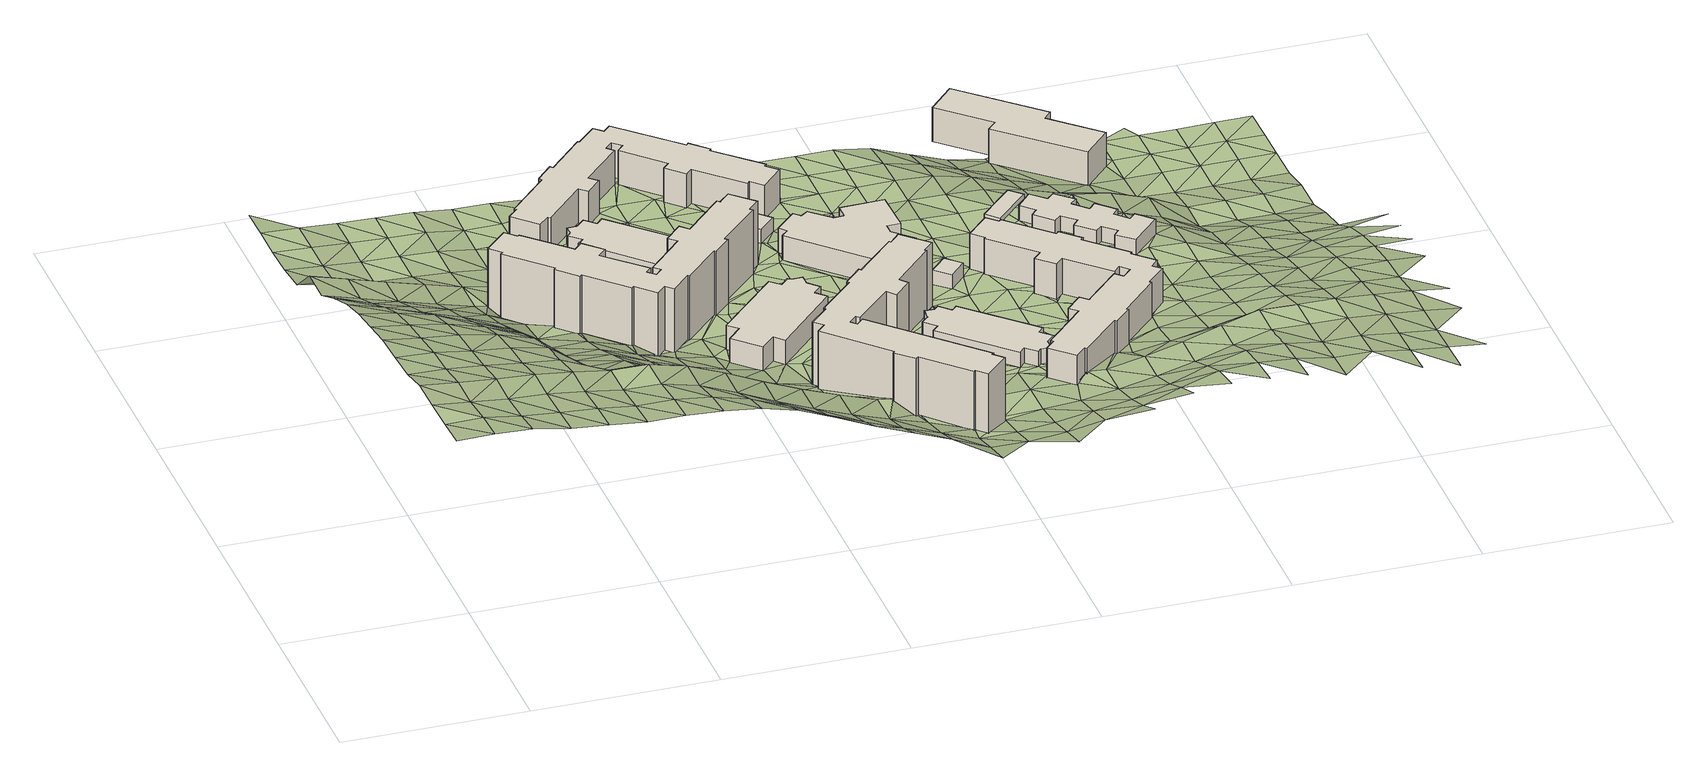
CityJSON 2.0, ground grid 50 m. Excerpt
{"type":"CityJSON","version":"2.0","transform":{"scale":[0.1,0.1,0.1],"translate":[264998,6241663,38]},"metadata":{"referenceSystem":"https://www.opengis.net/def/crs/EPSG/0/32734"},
"CityObjects":{
"building1":{"type":"Building","attributes":{"address":"Browning Road Salt River Cape Town","building":"dormitory","building:levels":"6","beds":"150","residential":"university","footprint":{"type":"Polygon"},"plus_code":"CPX2XCX6+XGR","ground_height":50.5,"building_height":18.1,"roof_height":68.6},"geometry":[{"type":"Solid","lod":"1","boundaries":[[[[0,1,2,3]],[[1,4,5,2]],[[4,6,7,5]],[[6,8,9,7]],[[8,10,11,9]],[[10,12,13,11]],[[12,14,15,13]],[[14,16,17,15]],[[16,18,19,17]],[[18,20,21,19]],[[20,22,23,21]],[[22,24,25,23]],[[24,26,27,25]],[[26,28,29,27]],[[28,30,31,29]],[[30,32,33,31]],[[32,34,35,33]],[[34,36,37,35]],[[36,38,39,37]],[[38,40,41,39]],[[40,42,43,41]],[[42,44,45,43]],[[44,46,47,45]],[[46,48,49,47]],[[48,50,51,49]],[[50,52,53,51]],[[52,54,55,53]],[[54,56,57,55]],[[56,58,59,57]],[[58,60,61,59]],[[60,62,63,61]],[[62,64,65,63]],[[64,66,67,65]],[[66,68,69,67]],[[68,70,71,69]],[[70,72,73,71]],[[72,74,75,73]],[[74,76,77,75]],[[76,78,79,77]],[[78,0,3,79]],[[3,2,5,7,9,11,13,15,17,19,21,23,25,27,29,31,33,35,37,39,41,43,45,47,49,51,53,55,57,59,61,63,65,67,69,71,73,75,77,79]],[[78,76,74,72,70,68,66,64,62,60,58,56,54,52,50,48,46,44,42,40,38,36,34,32,30,28,26,24,22,20,18,16,14,12,10,8,6,4,1,0]]]]}]},
"building2":{"type":"Building","attributes":{"address":"Browning Road Salt River Cape Town","building":"university","building:levels":"1","footprint":{"type":"Polygon"},"plus_code":"CQX6XFX9+XFV","ground_height":49.97,"building_height":4.1,"roof_height":54.07},"geometry":[{"type":"Solid","lod":"1","boundaries":[[[[80,81,82,83]],[[81,84,85,82]],[[84,86,87,85]],[[86,88,89,87]],[[88,90,91,89]],[[90,92,93,91]],[[92,94,95,93]],[[94,96,97,95]],[[96,98,99,97]],[[98,100,101,99]],[[100,102,103,101]],[[102,104,105,103]],[[104,106,107,105]],[[106,108,109,107]],[[108,110,111,109]],[[110,112,113,111]],[[112,114,115,113]],[[114,80,83,115]],[[83,82,85,87,89,91,93,95,97,99,101,103,105,107,109,111,113,115]],[[114,112,110,108,106,104,102,100,98,96,94,92,90,88,86,84,81,80]]]]}]},
"building3":{"type":"Building","attributes":{"address":"Browning Road Salt River Cape Town","building":"university","building:levels":"2","footprint":{"type":"Polygon"},"plus_code":"CRX8XJXV+X9X","ground_height":50.46,"building_height":6.9,"roof_height":57.36},"geometry":[{"type":"Solid","lod":"1","boundaries":[[[[116,117,118,119]],[[117,120,121,118]],[[120,122,123,121]],[[122,124,125,123]],[[124,126,127,125]],[[126,128,129,127]],[[128,130,131,129]],[[130,132,133,131]],[[132,134,135,133]],[[134,136,137,135]],[[136,138,139,137]],[[138,140,141,139]],[[140,142,143,141]],[[142,144,145,143]],[[144,116,119,145]],[[119,118,121,123,125,127,129,131,133,135,137,139,141,143,145]],[[144,142,140,138,136,134,132,130,128,126,124,122,120,117,116]]]]}]},
"building4":{"type":"Building","attributes":{"address":"Browning Road Salt River Cape Town","building":"dormitory","building:levels":"3","beds":"150","residential":"university","footprint":{"type":"Polygon"},"plus_code":"CRXCX8XQ+XCV","ground_height":49.35,"building_height":9.7,"roof_height":59.05},"geometry":[{"type":"Solid","lod":"1","boundaries":[[[[146,147,148,149]],[[147,150,151,148]],[[150,152,153,151]],[[152,154,155,153]],[[154,156,157,155]],[[156,158,159,157]],[[158,160,161,159]],[[160,162,163,161]],[[162,164,165,163]],[[164,166,167,165]],[[166,168,169,167]],[[168,170,171,169]],[[170,172,173,171]],[[172,174,175,173]],[[174,176,177,175]],[[176,178,179,177]],[[178,180,181,179]],[[180,182,183,181]],[[182,184,185,183]],[[184,186,187,185]],[[186,188,189,187]],[[188,190,191,189]],[[190,192,193,191]],[[192,194,195,193]],[[194,196,197,195]],[[196,198,199,197]],[[198,200,201,199]],[[200,202,203,201]],[[202,204,205,203]],[[204,206,207,205]],[[206,208,209,207]],[[208,210,211,209]],[[210,212,213,211]],[[212,214,215,213]],[[214,216,217,215]],[[216,218,219,217]],[[218,220,221,219]],[[220,146,149,221]],[[149,148,151,153,155,157,159,161,163,165,167,169,171,173,175,177,179,181,183,185,187,189,191,193,195,197,199,201,203,205,207,209,211,213,215,217,219,221]],[[220,218,216,214,212,210,208,206,204,202,200,198,196,194,192,190,188,186,184,182,180,178,176,174,172,170,168,166,164,162,160,158,156,154,152,150,147,146]]]]}]},
"building5":{"type":"Building","attributes":{"address":"Browning Road Salt River Cape Town","building":"dormitory","building:levels":"6","beds":"150","residential":"university","footprint":{"type":"Polygon"},"plus_code":"CRXMX8X6+XHX","ground_height":50.88,"building_height":18.1,"roof_height":68.98},"geometry":[{"type":"Solid","lod":"1","boundaries":[[[[222,223,224,225]],[[223,226,227,224]],[[226,228,229,227]],[[228,230,231,229]],[[230,232,233,231]],[[232,234,235,233]],[[234,236,237,235]],[[236,238,239,237]],[[238,240,241,239]],[[240,242,243,241]],[[242,244,245,243]],[[244,246,247,245]],[[246,248,249,247]],[[248,250,251,249]],[[250,252,253,251]],[[252,254,255,253]],[[254,256,257,255]],[[256,258,259,257]],[[258,260,261,259]],[[260,262,263,261]],[[262,264,265,263]],[[264,266,267,265]],[[266,268,269,267]],[[268,270,271,269]],[[270,272,273,271]],[[272,274,275,273]],[[274,276,277,275]],[[276,278,279,277]],[[278,280,281,279]],[[280,282,283,281]],[[282,284,285,283]],[[284,286,287,285]],[[286,288,289,287]],[[288,222,225,289]],[[225,224,227,229,231,233,235,237,239,241,243,245,247,249,251,253,255,257,259,261,263,265,267,269,271,273,275,277,279,281,283,285,287,289]],[[288,286,284,282,280,278,276,274,272,270,268,266,264,262,260,258,256,254,252,250,248,246,244,242,240,238,236,234,232,230,228,226,223,222]]]]}]},
"building6":{"type":"Building","attributes":{"address":"Browning Road Salt River Cape Town","building":"yes","building:levels":"1","footprint":{"type":"Polygon"},"plus_code":"CRXVX7XH+X7W","ground_height":49.44,"building_height":4.1,"roof_height":53.54},"geometry":[{"type":"Solid","lod":"1","boundaries":[[[[290,291,292,293]],[[291,294,295,292]],[[294,296,297,295]],[[296,290,293,297]],[[293,292,295,297]],[[296,294,291,290]]]]}]},
"building7":{"type":"Building","attributes":{"address":"Media Centre Browning Road Salt River Cape Town","building":"university","building:levels":"2","footprint":{"type":"Polygon"},"plus_code":"CVXPXXXF+XGV","ground_height":49.99,"building_height":6.9,"roof_height":56.89},"geometry":[{"type":"Solid","lod":"1","boundaries":[[[[298,299,300,301]],[[299,302,303,300]],[[302,304,305,303]],[[304,306,307,305]],[[306,308,309,307]],[[308,310,311,309]],[[310,312,313,311]],[[312,314,315,313]],[[314,316,317,315]],[[316,318,319,317]],[[318,320,321,319]],[[320,322,323,321]],[[322,324,325,323]],[[324,326,327,325]],[[326,328,329,327]],[[328,330,331,329]],[[330,332,333,331]],[[332,334,335,333]],[[334,298,301,335]],[[301,300,303,305,307,309,311,313,315,317,319,321,323,325,327,329,331,333,335]],[[334,332,330,328,326,324,322,320,318,316,314,312,310,308,306,304,302,299,298]]]]}]},
"building8":{"type":"Building","attributes":{"address":"Browning Road Salt River Cape Town","building":"university","building:levels":"1","footprint":{"type":"Polygon"},"plus_code":"C2XQXGX3+X8X","ground_height":50.56,"building_height":4.1,"roof_height":54.66},"geometry":[{"type":"Solid","lod":"1","boundaries":[[[[336,337,338,339]],[[337,340,341,338]],[[340,342,343,341]],[[342,344,345,343]],[[344,346,347,345]],[[346,348,349,347]],[[348,350,351,349]],[[350,352,353,351]],[[352,354,355,353]],[[354,356,357,355]],[[356,358,359,357]],[[358,360,361,359]],[[360,362,363,361]],[[362,364,365,363]],[[364,366,367,365]],[[366,368,369,367]],[[368,370,371,369]],[[370,336,339,371]],[[339,338,341,343,345,347,349,351,353,355,357,359,361,363,365,367,369,371]],[[370,368,366,364,362,360,358,356,354,352,350,348,346,344,342,340,337,336]]]]}]},
"building9":{"type":"Building","attributes":{"address":"Browning Road Salt River","building":"yes","building:levels":"1","footprint":{"type":"Polygon"},"plus_code":"C2XQXHXC+XRW","ground_height":49.98,"building_height":4.1,"roof_height":54.08},"geometry":[{"type":"Solid","lod":"1","boundaries":[[[[372,373,374,375]],[[373,376,377,374]],[[376,378,379,377]],[[378,372,375,379]],[[375,374,377,379]],[[378,376,373,372]]]]}]},
"building10":{"type":"Building","attributes":{"address":"Browning Road Salt River Cape Town","building":"dormitory","building:levels":"3","beds":"150","residential":"university","footprint":{"type":"Polygon"},"plus_code":"C4XWXFX7+XXW","ground_height":50.21,"building_height":9.7,"roof_height":59.91},"geometry":[{"type":"Solid","lod":"1","boundaries":[[[[380,381,382,383]],[[381,384,385,382]],[[384,386,387,385]],[[386,388,389,387]],[[388,390,391,389]],[[390,392,393,391]],[[392,394,395,393]],[[394,396,397,395]],[[396,398,399,397]],[[398,400,401,399]],[[400,402,403,401]],[[402,404,405,403]],[[404,406,407,405]],[[406,408,409,407]],[[408,410,411,409]],[[410,412,413,411]],[[412,414,415,413]],[[414,416,417,415]],[[416,418,419,417]],[[418,420,421,419]],[[420,422,423,421]],[[422,424,425,423]],[[424,426,427,425]],[[426,428,429,427]],[[428,430,431,429]],[[430,432,433,431]],[[432,434,435,433]],[[434,436,437,435]],[[436,438,439,437]],[[438,440,441,439]],[[440,442,443,441]],[[442,444,445,443]],[[444,446,447,445]],[[446,448,449,447]],[[448,450,451,449]],[[450,452,453,451]],[[452,454,455,453]],[[454,456,457,455]],[[456,458,459,457]],[[458,380,383,459]],[[383,382,385,387,389,391,393,395,397,399,401,403,405,407,409,411,413,415,417,419,421,423,425,427,429,431,433,435,437,439,441,443,445,447,449,451,453,455,457,459]],[[458,456,454,452,450,448,446,444,442,440,438,436,434,432,430,428,426,424,422,420,418,416,414,412,410,408,406,404,402,400,398,396,394,392,390,388,386,384,381,380]]]]}]},
"building11":{"type":"Building","attributes":{"building":"roof","building:levels":"1","footprint":{"type":"Polygon"},"plus_code":"C3XWXGXX+X2X","ground_height":49.5,"bottom_roof_height":52.3,"roof_height":53.6},"geometry":[{"type":"Solid","lod":"1","boundaries":[[[[460,461,462,463]],[[461,464,465,462]],[[464,466,467,465]],[[466,460,463,467]],[[463,462,465,467]],[[466,464,461,460]]]]}]},
"building12":{"type":"Building","attributes":{"address":"Browning Road Salt River Cape Town","building":"university","building:levels":"1","footprint":{"type":"Polygon"},"plus_code":"C4XWX4X3+X5W","ground_height":49.77,"building_height":4.1,"roof_height":53.87},"geometry":[{"type":"Solid","lod":"1","boundaries":[[[[468,469,470,471]],[[469,472,473,470]],[[472,474,475,473]],[[474,476,477,475]],[[476,478,479,477]],[[478,480,481,479]],[[480,482,483,481]],[[482,484,485,483]],[[484,486,487,485]],[[486,488,489,487]],[[488,490,491,489]],[[490,492,493,491]],[[492,494,495,493]],[[494,496,497,495]],[[496,498,499,497]],[[498,500,501,499]],[[500,502,503,501]],[[502,504,505,503]],[[504,506,507,505]],[[506,508,509,507]],[[508,510,511,509]],[[510,512,513,511]],[[512,514,515,513]],[[514,468,471,515]],[[471,470,473,475,477,479,481,483,485,487,489,491,493,495,497,499,501,503,505,507,509,511,513,515]],[[514,512,510,508,506,504,502,500,498,496,494,492,490,488,486,484,482,480,478,476,474,472,469,468]]]]}]},
"building13":{"type":"Building","attributes":{"address":"Salt River Cape Town","building":"dormitory","building:levels":"3","beds":"32","residential":"university","footprint":{"type":"Polygon"},"plus_code":"C4XVXCXP+XXV","ground_height":38.79,"building_height":9.7,"roof_height":48.49},"geometry":[{"type":"Solid","lod":"1","boundaries":[[[[516,517,518,519]],[[517,520,521,518]],[[520,522,523,521]],[[522,524,525,523]],[[524,526,527,525]],[[526,528,529,527]],[[528,530,531,529]],[[530,516,519,531]],[[519,518,521,523,525,527,529,531]],[[530,528,526,524,522,520,517,516]]]]}]},
"terrain1":{"type":"TINRelief","geometry":[{"type":"CompositeSurface","lod":"1","boundaries":[[[532,533,534]],[[535,532,536]],[[534,536,532]],[[535,537,538]],[[536,537,535]],[[539,538,540]],[[536,534,541]],[[537,540,538]],[[539,542,543]],[[537,536,544]],[[540,542,539]],[[541,544,536]],[[543,545,546]],[[542,545,543]],[[540,537,547]],[[544,548,537]],[[549,550,546]],[[540,547,542]],[[547,537,548]],[[545,549,546]],[[544,541,551]],[[552,553,550]],[[554,545,542]],[[549,552,550]],[[548,544,555]],[[554,542,547]],[[556,553,557]],[[551,555,544]],[[558,549,545]],[[552,557,553]],[[554,558,545]],[[559,560,556]],[[548,561,547]],[[555,562,548]],[[563,552,549]],[[557,559,556]],[[561,554,547]],[[561,548,562]],[[549,558,563]],[[555,551,564]],[[565,560,566]],[[567,557,552]],[[559,566,560]],[[568,558,554]],[[552,563,567]],[[562,555,569]],[[570,571,565]],[[554,561,568]],[[559,557,572]],[[564,569,555]],[[566,570,565]],[[572,557,567]],[[573,574,571]],[[563,558,575]],[[558,568,576]],[[562,577,561]],[[569,578,562]],[[570,573,571]],[[566,559,579]],[[563,575,567]],[[572,580,559]],[[575,558,576]],[[561,577,568]],[[581,574,582]],[[577,562,578]],[[583,569,564]],[[559,580,579]],[[573,582,574]],[[584,570,566]],[[567,585,572]],[[576,568,586]],[[587,588,581]],[[585,567,575]],[[589,578,569]],[[570,584,573]],[[566,579,584]],[[577,586,568]],[[582,587,581]],[[590,580,572]],[[583,589,569]],[[591,588,592]],[[576,593,575]],[[572,585,590]],[[594,582,573]],[[586,593,576]],[[587,592,588]],[[577,578,595]],[[594,573,584]],[[589,596,578]],[[597,598,591]],[[580,599,579]],[[585,575,600]],[[580,590,601]],[[577,595,586]],[[602,587,582]],[[592,597,591]],[[595,578,596]],[[593,600,575]],[[579,599,584]],[[589,583,603]],[[580,601,599]],[[582,594,602]],[[585,604,590]],[[605,593,586]],[[600,604,585]],[[596,589,606]],[[592,587,607]],[[605,586,595]],[[587,602,608]],[[601,590,609]],[[594,584,610]],[[603,606,589]],[[599,611,584]],[[592,607,597]],[[612,600,593]],[[604,609,590]],[[587,608,607]],[[594,610,602]],[[610,584,611]],[[605,612,593]],[[596,613,595]],[[606,614,596]],[[599,601,615]],[[609,616,601]],[[608,602,617]],[[613,605,595]],[[604,600,618]],[[619,597,607]],[[613,596,614]],[[612,620,600]],[[606,603,621]],[[601,616,615]],[[610,617,602]],[[599,622,611]],[[600,620,618]],[[623,609,604]],[[614,606,624]],[[608,625,607]],[[626,612,605]],[[599,615,622]],[[605,613,627]],[[617,628,608]],[[609,623,616]],[[629,610,611]],[[621,624,606]],[[604,618,623]],[[625,619,607]],[[612,626,620]],[[605,627,626]],[[608,628,625]],[[610,629,617]],[[629,611,622]],[[614,630,613]],[[624,631,614]],[[615,616,632]],[[620,633,618]],[[616,623,634]],[[622,615,635]],[[627,613,630]],[[636,628,617]],[[619,625,637]],[[630,614,631]],[[620,626,633]],[[624,621,638]],[[615,639,635]],[[616,634,632]],[[617,629,636]],[[629,622,635]],[[618,640,623]],[[632,639,615]],[[641,626,627]],[[640,618,633]],[[642,635,639]],[[631,624,643]],[[628,644,625]],[[627,630,641]],[[628,636,645]],[[646,634,623]],[[638,643,624]],[[647,629,635]],[[625,644,637]],[[626,648,633]],[[646,623,640]],[[628,645,644]],[[636,629,649]],[[632,634,650]],[[632,651,639]],[[648,626,641]],[[631,652,630]],[[643,653,631]],[[647,649,629]],[[654,640,633]],[[646,655,634]],[[634,655,650]],[[651,632,650]],[[641,630,652]],[[656,645,636]],[[657,637,644]],[[652,631,653]],[[654,633,648]],[[658,643,638]],[[656,636,649]],[[646,640,659]],[[660,661,647]],[[647,661,649]],[[655,646,662]],[[650,655,662]],[[641,663,648]],[[659,640,654]],[[664,653,643]],[[644,645,665]],[[652,663,641]],[[645,656,666]],[[658,664,643]],[[646,667,662]],[[644,665,657]],[[654,648,668]],[[661,669,649]],[[667,646,659]],[[645,666,665]],[[670,662,667]],[[669,656,649]],[[663,668,648]],[[671,661,672]],[[653,673,652]],[[664,674,653]],[[661,671,669]],[[659,654,675]],[[667,676,670]],[[663,652,673]],[[656,677,666]],[[676,667,659]],[[678,657,665]],[[653,674,673]],[[668,675,654]],[[679,664,658]],[[669,680,656]],[[671,672,681]],[[676,659,682]],[[680,677,656]],[[683,668,663]],[[666,684,665]],[[675,685,659]],[[659,685,682]],[[676,682,686]],[[687,674,664]],[[669,671,688]],[[683,663,673]],[[688,671,681]],[[666,677,689]],[[679,687,664]],[[666,689,684]],[[690,678,665]],[[675,668,691]],[[669,692,680]],[[693,688,681]],[[677,680,692]],[[691,668,683]],[[665,684,690]],[[674,694,673]],[[695,689,677]],[[687,696,674]],[[697,669,688]],[[685,698,682]],[[697,692,669]],[[699,700,693]],[[701,682,698]],[[702,685,675]],[[684,689,695]],[[683,673,694]],[[700,699,703]],[[678,690,704]],[[694,674,696]],[[702,675,691]],[[705,687,679]],[[706,703,707]],[[685,708,698]],[[688,693,709]],[[706,710,703]],[[700,711,693]],[[703,712,700]],[[712,703,710]],[[697,713,692]],[[714,692,715]],[[716,691,683]],[[708,685,702]],[[715,692,713]],[[717,696,687]],[[688,709,697]],[[694,716,683]],[[711,709,693]],[[718,690,684]],[[705,717,687]],[[697,92,713]],[[719,720,698]],[[713,88,715]],[[698,708,721]],[[704,690,722]],[[721,719,698]],[[691,723,702]],[[712,724,700]],[[88,84,715]],[[716,725,691]],[[702,726,708]],[[697,727,92]],[[88,713,90]],[[713,92,90]],[[694,696,728]],[[700,729,711]],[[717,730,696]],[[709,727,697]],[[84,88,86]],[[725,723,691]],[[718,722,690]],[[726,702,723]],[[731,708,726]],[[716,694,728]],[[711,729,709]],[[708,731,721]],[[696,730,728]],[[732,704,722]],[[84,733,715]],[[729,700,724]],[[734,717,705]],[[726,120,731]],[[735,736,84]],[[719,721,737]],[[738,725,716]],[[92,727,739]],[[717,734,730]],[[727,709,739]],[[705,740,734]],[[741,716,728]],[[742,709,729]],[[743,721,731]],[[84,736,733]],[[741,738,716]],[[732,722,744]],[[745,723,725]],[[739,709,742]],[[746,725,738]],[[721,747,737]],[[747,721,743]],[[748,733,736]],[[749,736,750]],[[745,725,746]],[[742,729,751]],[[752,728,730]],[[736,749,748]],[[730,734,753]],[[723,745,754]],[[755,733,748]],[[755,748,749]],[[741,728,752]],[[730,753,752]],[[732,744,756]],[[738,757,746]],[[740,758,734]],[[739,742,759]],[[742,751,759]],[[747,743,760]],[[744,761,756]],[[751,762,759]],[[745,746,763]],[[739,759,764]],[[743,731,765]],[[766,738,741]],[[755,749,767]],[[747,760,768]],[[734,769,753]],[[770,763,746]],[[752,766,741]],[[771,767,749]],[[767,772,755]],[[746,773,770]],[[762,774,759]],[[769,734,758]],[[775,752,753]],[[765,760,743]],[[771,749,776]],[[731,116,765]],[[777,772,778]],[[779,759,774]],[[745,763,780]],[[765,768,760]],[[753,781,775]],[[775,766,752]],[[753,769,782]],[[772,767,778]],[[774,762,783]],[[779,774,784]],[[782,781,753]],[[785,786,768]],[[767,771,787]],[[788,789,790]],[[770,791,763]],[[792,789,793]],[[794,769,758]],[[777,778,795]],[[788,793,789]],[[776,787,771]],[[765,116,768]],[[796,797,798]],[[797,796,776]],[[774,783,784]],[[784,783,799]],[[800,794,758]],[[785,768,116]],[[781,782,801]],[[799,783,798]],[[802,745,780]],[[803,778,767]],[[780,763,791]],[[787,804,767]],[[782,769,805]],[[74,786,785]],[[0,796,798]],[[794,806,769]],[[793,788,807]],[[808,791,770]],[[805,801,782]],[[778,809,795]],[[783,0,798]],[[776,796,810]],[[767,804,803]],[[806,805,769]],[[142,116,144]],[[785,116,142]],[[809,778,803]],[[1,0,783]],[[811,807,788]],[[812,795,813]],[[787,776,814]],[[0,810,796]],[[795,809,815]],[[788,816,811]],[[794,800,817]],[[815,813,795]],[[818,793,807]],[[814,804,787]],[[810,814,776]],[[785,142,819]],[[138,142,140]],[[806,794,817]],[[820,780,791]],[[804,821,803]],[[785,819,74]],[[822,805,806]],[[78,76,74]],[[823,809,803]],[[805,822,824]],[[820,802,780]],[[78,810,0]],[[804,825,821]],[[826,802,827]],[[788,828,816]],[[136,829,138]],[[807,811,830]],[[138,819,142]],[[136,827,829]],[[823,803,821]],[[822,806,831]],[[830,811,816]],[[814,832,804]],[[819,138,829]],[[807,833,818]],[[825,804,832]],[[834,78,74]],[[831,806,817]],[[74,819,834]],[[835,814,810]],[[836,827,802]],[[837,810,78]],[[820,836,802]],[[838,833,807]],[[827,839,829]],[[838,807,830]],[[840,836,820]],[[837,835,810]],[[832,841,825]],[[829,839,819]],[[822,831,842]],[[834,299,78]],[[837,78,299]],[[827,836,839]],[[290,814,835]],[[830,816,843]],[[838,844,833]],[[832,814,845]],[[816,828,843]],[[846,831,817]],[[819,847,834]],[[299,834,304]],[[848,849,828]],[[845,841,832]],[[849,848,842]],[[299,850,837]],[[851,852,853]],[[847,819,839]],[[854,846,817]],[[302,299,304]],[[290,845,814]],[[836,840,258]],[[304,834,847]],[[843,828,849]],[[855,838,830]],[[844,856,857]],[[838,856,844]],[[858,842,831]],[[296,837,850]],[[855,830,843]],[[839,836,258]],[[859,853,852]],[[856,838,860]],[[861,857,856]],[[862,850,299]],[[846,858,831]],[[863,845,290]],[[849,842,864]],[[296,863,290]],[[296,850,862]],[[856,860,861]],[[838,865,860]],[[838,855,865]],[[866,845,863]],[[867,857,861]],[[866,863,296]],[[868,847,839]],[[866,869,845]],[[847,870,304]],[[849,871,843]],[[858,864,842]],[[872,853,859]],[[846,854,873]],[[860,874,861]],[[258,868,839]],[[875,876,877]],[[859,877,872]],[[878,857,867]],[[871,849,864]],[[861,879,867]],[[880,855,843]],[[296,881,866]],[[862,881,296]],[[882,883,862]],[[872,877,876]],[[256,254,258]],[[876,875,884]],[[885,858,846]],[[847,868,870]],[[254,868,258]],[[883,881,862]],[[843,871,880]],[[865,350,860]],[[855,350,865]],[[858,885,864]],[[846,873,885]],[[867,886,878]],[[887,866,881]],[[870,868,254]],[[878,886,888]],[[872,876,889]],[[855,880,350]],[[884,889,876]],[[878,888,890]],[[884,891,892]],[[252,893,878]],[[864,894,871]],[[895,870,254]],[[887,892,891]],[[896,897,883]],[[890,888,898]],[[890,252,878]],[[254,252,899]],[[881,883,900]],[[864,885,894]],[[895,901,870]],[[902,890,898]],[[889,884,892]],[[880,871,903]],[[252,890,902]],[[895,254,904]],[[254,899,904]],[[900,887,881]],[[897,896,905]],[[900,883,897]],[[889,906,872]],[[873,907,885]],[[354,350,880]],[[892,887,908]],[[909,903,871]],[[871,894,909]],[[910,880,903]],[[907,873,911]],[[902,912,252]],[[350,354,352]],[[354,880,910]],[[892,908,889]],[[900,897,913]],[[904,899,914]],[[899,252,915]],[[916,894,885]],[[900,908,887]],[[895,904,917]],[[903,918,910]],[[899,919,914]],[[916,885,907]],[[920,913,897]],[[912,915,252]],[[889,921,906]],[[914,917,904]],[[910,922,354]],[[356,354,922]],[[919,899,915]],[[923,924,925]],[[921,889,908]],[[894,926,909]],[[927,912,902]],[[922,358,356]],[[900,913,928]],[[929,930,917]],[[929,925,924]],[[926,894,916]],[[914,372,917]],[[902,931,927]],[[932,909,933]],[[358,922,934]],[[909,926,933]],[[906,921,935]],[[934,936,358]],[[920,928,913]],[[907,937,916]],[[900,938,908]],[[917,939,929]],[[922,910,940]],[[919,915,378]],[[931,941,942]],[[934,942,941]],[[925,929,939]],[[943,937,907]],[[917,372,939]],[[931,942,934]],[[912,944,915]],[[921,908,938]],[[945,933,926]],[[938,900,928]],[[946,912,927]],[[922,940,934]],[[916,947,926]],[[920,925,948]],[[949,931,934]],[[937,947,916]],[[912,946,944]],[[372,378,950]],[[931,949,927]],[[378,915,951]],[[925,939,948]],[[939,372,950]],[[921,952,935]],[[953,945,926]],[[949,934,940]],[[933,945,954]],[[944,951,915]],[[952,921,938]],[[951,950,378]],[[928,920,955]],[[947,953,926]],[[956,920,948]],[[927,957,946]],[[927,949,958]],[[959,950,951]],[[960,935,952]],[[955,920,956]],[[950,961,939]],[[937,962,947]],[[948,939,961]],[[928,963,938]],[[958,957,927]],[[964,944,946]],[[953,965,945]],[[966,954,945]],[[966,945,965]],[[967,962,937]],[[952,938,963]],[[944,968,951]],[[963,928,955]],[[957,969,946]],[[946,969,964]],[[953,947,970]],[[971,956,948]],[[972,961,950]],[[957,958,973]],[[964,968,944]],[[962,970,947]],[[961,971,948]],[[952,974,960]],[[965,975,966]],[[976,955,956]],[[965,953,977]],[[974,952,963]],[[969,978,964]],[[970,977,953]],[[976,956,971]],[[975,979,966]],[[980,981,972]],[[969,982,978]],[[983,957,973]],[[961,972,984]],[[985,960,974]],[[983,969,957]],[[986,970,962]],[[975,965,987]],[[955,988,963]],[[981,984,972]],[[989,955,976]],[[977,990,965]],[[971,961,991]],[[986,962,992]],[[993,982,969]],[[979,975,987]],[[974,963,988]],[[965,990,987]],[[988,955,989]],[[977,970,994]],[[961,984,991]],[[995,996,979]],[[981,410,984]],[[997,976,971]],[[993,969,983]],[[994,970,986]],[[974,998,985]],[[976,997,989]],[[999,990,977]],[[995,979,987]],[[971,991,997]],[[998,974,988]],[[410,408,984]],[[999,977,994]],[[996,995,1000]],[[993,983,1001]],[[1002,984,408]],[[1003,987,990]],[[991,984,1004]],[[1005,985,998]],[[1006,993,1001]],[[986,1007,994]],[[989,1008,988]],[[1006,1009,993]],[[989,997,1010]],[[1003,990,999]],[[1011,1002,408]],[[991,469,997]],[[1002,1012,984]],[[1004,469,991]],[[1007,986,1013]],[[984,1014,1004]],[[987,1015,995]],[[998,988,1008]],[[1008,989,1010]],[[984,1012,1014]],[[999,994,1016]],[[1015,987,1003]],[[1004,1017,469]],[[1011,1018,1019]],[[1020,997,469]],[[1016,994,1007]],[[995,1021,1000]],[[998,1022,1005]],[[1023,1024,1000]],[[1002,1011,1025]],[[1002,1026,1012]],[[1018,1027,1019]],[[1010,997,1028]],[[1003,999,1029]],[[1021,995,1015]],[[1008,1022,998]],[[1014,1012,1030]],[[997,1020,1028]],[[1029,999,1016]],[[1012,1026,1030]],[[1025,1011,1019]],[[1031,1026,1002]],[[1032,1033,1027]],[[1023,1000,1034]],[[1003,1035,1015]],[[1031,1002,1025]],[[1008,1010,1036]],[[1034,1000,1021]],[[1037,1023,1033]],[[1022,1038,1005]],[[1030,1026,1039]],[[1016,1007,1040]],[[1028,1036,1010]],[[1003,1029,1035]],[[1020,1041,1042]],[[1028,1020,1042]],[[1034,1033,1023]],[[1040,1007,1043]],[[1027,1033,1044]],[[1015,1045,1021]],[[1022,1008,1046]],[[1047,1019,1027]],[[1016,1048,1029]],[[1049,1031,1025]],[[1015,1035,1045]],[[1019,1050,1025]],[[1036,1046,1008]],[[1034,1044,1033]],[[1048,1016,1040]],[[1051,1031,1052]],[[1031,1049,1052]],[[1047,1027,1044]],[[1050,1049,1025]],[[1021,1053,1034]],[[1054,1028,1042]],[[1019,1047,1050]],[[1038,1022,1055]],[[1036,1028,1054]],[[1035,1029,1056]],[[1053,1021,1045]],[[1046,1057,1022]],[[1058,510,508]],[[508,1059,1058]],[[1054,1042,510]],[[1056,1029,1048]],[[1060,1040,1043]],[[1061,1044,1034]],[[1055,1022,1057]],[[1058,1059,504]],[[1035,1062,1045]],[[510,1058,1054]],[[1034,1053,1061]],[[1040,1060,1048]],[[1063,1050,1047]],[[1036,1064,1046]],[[1065,1038,1055]],[[1036,1054,1066]],[[1062,1035,1056]],[[1067,1047,1044]],[[1053,1045,1068]],[[1064,1057,1046]],[[504,1069,1058]],[[1036,1066,1064]],[[1044,1061,1070]],[[1071,1072,1073]],[[1074,1071,1073]],[[1063,1075,1050]],[[1054,1058,1069]],[[1068,1045,1062]],[[1072,1069,504]],[[1047,1067,1063]],[[1055,1057,1064]],[[1076,1056,1048]],[[1048,1060,1077]],[[1044,1070,1067]],[[1072,1071,1078]],[[1079,1065,1055]],[[1053,1080,1061]],[[1072,1078,1069]],[[1066,1054,1081]],[[1056,1076,1062]],[[1048,1077,1076]],[[1078,1071,1075]],[[1080,1053,1068]],[[1081,1054,1069]],[[1082,1075,1063]],[[1070,1061,1083]],[[1063,1067,1082]],[[1084,1068,1062]],[[1083,1061,1080]],[[1078,1075,1085]],[[1064,1086,1055]],[[1077,1060,1087]],[[1085,1069,1078]],[[1066,1086,1064]],[[1081,1088,1066]],[[1084,1062,1076]],[[1070,1089,1067]],[[1087,1060,1090]],[[1091,1080,1068]],[[1085,1075,1082]],[[1070,1083,1089]],[[1066,1088,1086]],[[1084,1091,1068]],[[1067,1092,1082]],[[1076,1077,1093]],[[1094,1081,1069]],[[1077,1087,1095]],[[1069,1085,1096]],[[1092,1067,1089]],[[1081,1094,1088]],[[1093,1084,1076]],[[1083,1080,1097]],[[1077,1095,1093]],[[1069,1096,1094]],[[1091,1098,1080]],[[1082,1099,1085]],[[1083,1097,1089]],[[1099,1082,1092]],[[1080,1098,1097]],[[1088,1100,1086]],[[1095,1087,1101]],[[1096,1085,1102]],[[1103,1091,1084]],[[1088,1094,1100]],[[1084,1093,1104]],[[1105,1092,1089]],[[1102,1085,1099]],[[1106,1107,1108]],[[1101,1087,1109]],[[1091,1103,1098]],[[1084,1104,1103]],[[1105,1089,1097]],[[1095,1110,1093]],[[1096,1111,1094]],[[1106,1108,526]],[[1086,1100,1112]],[[1113,1099,1092]],[[1110,1095,1101]],[[1096,1102,1111]],[[1112,526,1086]],[[1105,1113,1092]],[[1100,1094,1114]],[[1104,1093,1115]],[[1098,1116,1097]],[[1098,1103,1117]],[[1115,1093,1110]],[[1114,1094,1111]],[[1106,526,1118]],[[1119,1102,1099]],[[1116,1105,1097]],[[1113,1120,1099]],[[1098,1117,1116]],[[1112,1118,526]],[[1104,1121,1103]],[[1118,1122,1106]],[[1123,1110,1101]],[[1111,1102,1119]],[[1124,1112,1100]],[[1099,1120,1119]],[[1100,1114,1125]],[[1104,1115,1121]],[[1126,1113,1105]],[[1103,1127,1117]],[[1100,1125,1124]],[[1105,1116,1128]],[[1111,1129,1114]],[[1118,1112,1130]],[[1103,1121,1127]],[[1113,1126,1120]],[[1115,1110,1131]],[[1105,1128,1126]],[[1119,1129,1111]],[[1118,1130,1122]],[[1132,1116,1117]],[[1112,1124,1130]],[[1125,1114,1133]],[[1115,1131,1121]],[[1132,1117,1127]],[[1120,1134,1119]],[[1129,1133,1114]],[[1128,1116,1135]],[[1120,1126,1134]],[[1136,1127,1121]],[[1122,1130,1137]],[[1135,1116,1132]],[[1119,1138,1129]],[[1139,1122,1137]],[[1124,1125,1140]],[[1133,1141,1125]],[[1128,1142,1126]],[[1119,1134,1138]],[[1124,1140,1130]],[[1125,1141,1140]],[[1142,1128,1135]],[[1143,1133,1129]],[[1132,1127,1144]],[[1126,1145,1134]],[[1143,1129,1138]],[[1146,1137,1130]],[[1135,1132,1144]],[[1145,1126,1142]],[[1147,1141,1133]],[[1146,1130,1140]],[[1138,1134,1148]],[[1143,1147,1133]],[[1135,1149,1142]],[[1148,1134,1145]],[[1137,1146,1150]],[[1143,1138,1151]],[[1140,1141,1152]],[[1147,1153,1141]],[[1145,1142,1154]],[[1151,1138,1148]],[[1141,1153,1152]],[[1155,1147,1143]],[[1140,1156,1146]],[[1148,1145,1157]],[[1143,1151,1155]],[[1140,1152,1156]],[[1146,1158,1150]],[[1153,1147,1159]],[[1159,1147,1155]],[[1146,1156,1158]],[[1153,1160,1152]],[[1159,1161,1153]],[[1156,1152,1160]],[[1153,1161,1160]],[[1162,1158,1156]],[[1156,1160,1163]],[[1156,1163,1162]]]}]}
},
"vertices":[
[1087,1267,120],[1057,1236,120],[1057,1236,306],[1087,1267,306],[1050,1243,120],[1050,1243,306],[944,1133,120],[944,1133,306],[922,1154,120],[922,1154,306],[876,1106,120],[876,1106,306],[897,1086,120],[897,1086,306],[798,983,120],[798,983,306],[815,967,120],[815,967,306],[797,948,120],[797,948,306],[777,966,120],[777,966,306],[792,982,120],[792,982,306],[689,1080,120],[689,1080,306],[712,1103,120],[712,1103,306],[663,1150,120],[663,1150,306],[641,1127,120],[641,1127,306],[528,1235,120],[528,1235,306],[524,1232,120],[524,1232,306],[496,1259,120],[496,1259,306],[434,1196,120],[434,1196,306],[463,1167,120],[463,1167,306],[456,1161,120],[456,1161,306],[565,1054,120],[565,1054,306],[560,1049,120],[560,1049,306],[612,997,120],[612,997,306],[618,1003,120],[618,1003,306],[719,903,120],[719,903,306],[724,908,120],[724,908,306],[773,860,120],[773,860,306],[798,886,120],[798,886,306],[818,866,120],[818,866,306],[869,918,120],[869,918,306],[873,914,120],[873,914,306],[969,1011,120],[969,1011,306],[973,1007,120],[973,1007,306],[1019,1054,120],[1019,1054,306],[1012,1061,120],[1012,1061,306],[1123,1173,120],[1123,1173,306],[1116,1179,120],[1116,1179,306],[1146,1210,120],[1146,1210,306],
[778,1487,114],[755,1464,114],[755,1464,161],[778,1487,161],[726,1463,114],[726,1463,161],[727,1437,114],[727,1437,161],[717,1426,114],[717,1426,161],[747,1396,114],[747,1396,161],[731,1381,114],[731,1381,161],[903,1209,114],[903,1209,161],[924,1229,114],[924,1229,161],[951,1202,114],[951,1202,161],[975,1226,114],[975,1226,161],[1002,1226,114],[1002,1226,161],[1002,1255,114],[1002,1255,161],[1010,1263,114],[1010,1263,161],[982,1291,114],[982,1291,161],[1000,1309,114],[1000,1309,161],[824,1479,114],[824,1479,161],[806,1460,114],[806,1460,161],
[1111,1008,124],[943,836,124],[943,836,194],[1111,1008,194],[970,811,124],[970,811,194],[932,772,124],[932,772,194],[999,707,124],[999,707,194],[1038,746,124],[1038,746,194],[1063,720,124],[1063,720,194],[1229,895,124],[1229,895,194],[1203,920,124],[1203,920,194],[1226,944,124],[1226,944,194],[1198,973,124],[1198,973,194],[1198,1002,124],[1198,1002,194],[1170,1001,124],[1170,1001,194],[1159,1006,124],[1159,1006,194],[1137,984,124],[1137,984,194],
[644,1421,111],[672,1449,111],[672,1449,210],[644,1421,210],[678,1444,111],[678,1444,210],[787,1557,111],[787,1557,210],[808,1537,111],[808,1537,210],[849,1580,111],[849,1580,210],[827,1601,111],[827,1601,210],[932,1708,111],[932,1708,210],[914,1725,111],[914,1725,210],[935,1746,111],[935,1746,210],[957,1724,111],[957,1724,210],[939,1705,111],[939,1705,210],[1040,1607,111],[1040,1607,210],[1021,1588,111],[1021,1588,210],[1067,1543,111],[1067,1543,210],[1085,1561,111],[1085,1561,210],[1198,1453,111],[1198,1453,210],[1205,1461,111],[1205,1461,210],[1236,1431,111],[1236,1431,210],[1295,1493,111],[1295,1493,210],[1265,1522,111],[1265,1522,210],[1271,1528,111],[1271,1528,210],[1157,1636,111],[1157,1636,210],[1162,1642,111],[1162,1642,210],[1117,1685,111],[1117,1685,210],[1111,1679,111],[1111,1679,210],[955,1826,111],[955,1826,210],[935,1805,111],[935,1805,210],[912,1827,111],[912,1827,210],[860,1774,111],[860,1774,210],[856,1777,111],[856,1777,210],[760,1676,111],[760,1676,210],[753,1682,111],[753,1682,210],[709,1636,111],[709,1636,210],[714,1627,111],[714,1627,210],[605,1514,111],[605,1514,210],[610,1510,111],[610,1510,210],[582,1481,111],[582,1481,210],
[1436,224,124],[1500,288,124],[1500,288,310],[1436,224,310],[1474,314,124],[1474,314,310],[1479,318,124],[1479,318,310],[1218,577,124],[1218,577,310],[1199,558,124],[1199,558,310],[1184,572,124],[1184,572,310],[1206,594,124],[1206,594,310],[1215,585,124],[1215,585,310],[1315,685,124],[1315,685,310],[1335,663,124],[1335,663,310],[1382,711,124],[1382,711,310],[1364,732,124],[1364,732,310],[1473,845,124],[1473,845,310],[1469,849,124],[1469,849,310],[1498,878,124],[1498,878,310],[1430,943,124],[1430,943,310],[1401,913,124],[1401,913,310],[1397,917,124],[1397,917,310],[1289,806,124],[1289,806,310],[1284,811,124],[1284,811,310],[1236,761,124],[1236,761,310],[1241,756,124],[1241,756,310],[1142,656,124],[1142,656,310],[1146,652,124],[1146,652,310],[1094,600,124],[1094,600,310],[1117,577,124],[1117,577,310],[1094,554,124],[1094,554,310],[1245,401,124],[1245,401,310],[1241,396,124],[1241,396,310],[1287,351,124],[1287,351,310],[1294,358,124],[1294,358,310],[1405,247,124],[1405,247,310],[1409,251,124],[1409,251,310],
[1196,1402,114],[1150,1355,114],[1150,1355,155],[1196,1402,155],[1190,1316,114],[1190,1316,155],[1236,1363,114],[1236,1363,155],
[1272,1313,118],[1215,1256,118],[1215,1256,189],[1272,1313,189],[1232,1236,118],[1232,1236,189],[1214,1218,118],[1214,1218,189],[1428,1005,118],[1428,1005,189],[1451,1026,118],[1451,1026,189],[1469,1009,118],[1469,1009,189],[1531,1067,118],[1531,1067,189],[1510,1087,118],[1510,1087,189],[1529,1105,118],[1529,1105,189],[1477,1155,118],[1477,1155,189],[1476,1183,118],[1476,1183,189],[1514,1184,118],[1514,1184,189],[1511,1308,118],[1511,1308,189],[1391,1304,118],[1391,1304,189],[1391,1264,118],[1391,1264,189],[1363,1262,118],[1363,1262,189],[1309,1311,118],[1309,1311,189],[1289,1296,118],[1289,1296,189],
[1489,807,123],[1478,795,123],[1478,795,167],[1489,807,167],[1450,796,123],[1450,796,167],[1450,765,123],[1450,765,167],[1429,744,123],[1429,744,167],[1460,714,123],[1460,714,167],[1442,696,123],[1442,696,167],[1616,529,123],[1616,529,167],[1633,547,123],[1633,547,167],[1662,520,123],[1662,520,167],[1671,529,123],[1671,529,167],[1698,529,123],[1698,529,167],[1698,558,123],[1698,558,167],[1722,582,123],[1722,582,167],[1692,610,123],[1692,610,167],[1708,626,123],[1708,626,167],[1533,793,123],[1533,793,167],[1519,778,123],[1519,778,167],
[1579,1035,120],[1533,987,120],[1533,987,161],[1579,1035,161],[1573,950,120],[1573,950,161],[1618,998,120],[1618,998,161],
[1755,412,116],[1862,522,116],[1862,522,219],[1755,412,219],[1868,517,116],[1868,517,219],[1912,563,116],[1912,563,219],[1908,567,116],[1908,567,219],[2007,669,116],[2007,669,219],[2004,675,116],[2004,675,219],[2054,727,116],[2054,727,219],[2033,747,116],[2033,747,219],[2054,769,116],[2054,769,219],[2000,821,116],[2000,821,219],[2005,826,116],[2005,826,219],[1904,923,116],[1904,923,219],[1911,930,116],[1911,930,219],[1861,978,116],[1861,978,219],[1854,970,116],[1854,970,219],[1742,1078,116],[1742,1078,219],[1736,1072,116],[1736,1072,219],[1708,1099,116],[1708,1099,219],[1647,1036,116],[1647,1036,219],[1678,1006,116],[1678,1006,219],[1674,1002,116],[1674,1002,219],[1786,894,116],[1786,894,219],[1764,872,116],[1764,872,219],[1809,828,116],[1809,828,219],[1830,850,116],[1830,850,219],[1935,749,116],[1935,749,219],[1954,768,116],[1954,768,219],[1976,747,116],[1976,747,219],[1951,721,116],[1951,721,219],[1931,740,116],[1931,740,219],[1833,639,116],[1833,639,219],[1813,658,116],[1813,658,219],[1770,613,116],[1770,613,219],[1791,593,116],[1791,593,219],[1680,478,116],[1680,478,219],[1686,472,116],[1686,472,219],[1660,446,116],[1660,446,219],[1721,387,116],[1721,387,219],[1750,417,116],[1750,417,219],
[1743,1216,143],[1774,1183,143],[1774,1183,156],[1743,1216,156],[1868,1278,143],[1868,1278,156],[1835,1310,143],[1835,1310,156],
[1878,1271,115],[1837,1225,115],[1837,1225,159],[1878,1271,159],[1872,1191,115],[1872,1191,159],[1855,1172,115],[1855,1172,159],[1901,1128,115],[1901,1128,159],[1919,1144,115],[1919,1144,159],[1955,1112,115],[1955,1112,159],[1938,1092,115],[1938,1092,159],[1985,1048,115],[1985,1048,159],[2001,1065,115],[2001,1065,159],[2035,1032,115],[2035,1032,159],[2021,1015,115],[2021,1015,159],[2065,976,115],[2065,976,159],[2142,1056,115],[2142,1056,159],[2100,1098,115],[2100,1098,159],[2082,1080,115],[2082,1080,159],[2050,1113,115],[2050,1113,159],[2066,1132,115],[2066,1132,159],[2020,1177,115],[2020,1177,159],[2001,1156,115],[2001,1156,159],[1964,1193,115],[1964,1193,159],[1983,1211,115],[1983,1211,159],[1936,1254,115],[1936,1254,159],[1916,1235,115],[1916,1235,159],
[1875,1907,6],[1805,1831,6],[1805,1831,105],[1875,1907,105],[1932,1715,6],[1932,1715,105],[1907,1689,6],[1907,1689,105],[2109,1505,6],[2109,1505,105],[2181,1583,6],[2181,1583,105],[2057,1696,6],[2057,1696,105],[2079,1720,6],[2079,1720,105],
[1,200,439],[1,105,445],[101,105,447],[1,305,436],[101,200,441],[101,305,427],[1,405,436],[1,505,411],[101,405,427],[201,105,443],[101,505,409],[1,605,404],[201,200,428],[101,605,400],[1,710,395],[201,405,418],[201,305,418],[101,710,383],[1,805,379],[302,105,426],[101,805,367],[1,905,361],[201,505,401],[302,200,419],[1,1000,334],[101,905,345],[201,605,387],[101,1000,307],[1,1105,292],[302,405,413],[302,305,413],[201,710,373],[402,105,419],[1,1205,243],[101,1105,259],[201,805,352],[302,505,390],[402,200,413],[101,1205,217],[1,1305,243],[201,905,321],[101,1305,217],[1,1405,161],[302,710,357],[302,605,377],[402,405,403],[402,305,403],[201,1105,232],[201,1000,274],[1,1510,145],[101,1405,145],[502,105,409],[201,1205,190],[302,805,325],[402,505,381],[101,1510,138],[1,1605,142],[502,200,402],[302,905,282],[1,1705,142],[101,1605,138],[402,605,360],[201,1305,190],[502,405,388],[502,305,388],[101,1705,138],[1,1800,139],[302,1105,204],[402,710,327],[302,1000,242],[201,1405,133],[602,105,409],[402,805,285],[502,505,328],[602,200,402],[201,1605,132],[201,1510,131],[402,905,242],[302,1305,164],[302,1205,164],[502,605,285],[602,405,388],[602,305,388],[402,1105,170],[402,1000,205],[302,1405,129],[502,805,204],[201,1705,133],[502,710,243],[702,105,405],[402,1205,138],[502,905,170],[702,200,391],[302,1605,129],[602,605,285],[602,505,328],[302,1510,129],[402,1305,138],[702,405,365],[702,305,365],[502,1105,125],[602,710,243],[502,1000,142],[434,1196,138],[402,1405,124],[302,1705,130],[802,105,394],[456,1161,122],[602,805,204],[702,505,283],[463,1167,122],[802,200,367],[402,1605,127],[402,1510,125],[602,905,170],[496,1259,122],[702,605,242],[502,1305,122],[560,1049,142],[565,1054,142],[802,405,327],[802,305,327],[702,710,205],[602,1000,142],[502,1405,114],[402,1705,128],[902,105,369],[702,805,171],[524,1232,122],[528,1235,122],[612,997,142],[802,505,242],[902,200,328],[502,1605,114],[502,1510,112],[702,905,142],[802,605,204],[602,1305,122],[618,1003,142],[602,1205,122],[641,1127,125],[902,405,283],[902,305,283],[802,710,172],[719,903,142],[582,1481,112],[502,1705,118],[1002,105,329],[602,1405,114],[663,1150,122],[773,860,125],[902,505,204],[605,1514,112],[802,805,143],[724,908,142],[1002,200,285],[702,1205,120],[602,1510,112],[602,1605,114],[902,605,174],[644,1421,114],[712,1103,122],[1002,405,243],[610,1510,112],[1002,305,243],[702,1305,120],[818,866,125],[689,1080,122],[802,1000,122],[798,886,125],[902,710,145],[792,982,122],[602,1705,118],[1102,105,286],[797,948,125],[777,966,122],[902,805,127],[802,1205,119],[815,967,122],[802,1105,122],[798,983,122],[702,1405,114],[672,1449,114],[678,1444,114],[1002,505,175],[1102,200,246],[714,1627,113],[873,914,122],[869,918,122],[902,905,122],[709,1636,113],[999,707,128],[897,1086,122],[1002,605,146],[932,772,127],[802,1305,119],[1102,405,208],[876,1106,122],[1102,305,208],[943,836,127],[702,1705,111],[787,1557,116],[1202,200,210],[755,1464,116],[778,1487,116],[969,1011,122],[1094,554,147],[903,1209,120],[1202,105,249],[1102,505,147],[902,1205,120],[1002,905,124],[753,1682,112],[1063,720,126],[1094,600,130],[973,1007,122],[802,1510,116],[824,1479,116],[806,1460,116],[922,1154,122],[1202,405,176],[1202,305,176],[1038,746,128],[808,1537,116],[802,1800,110],[1117,577,130],[1303,105,212],[951,1202,120],[1002,1000,122],[760,1676,112],[944,1133,122],[1102,710,126],[924,1229,120],[1102,1000,123],[1245,401,176],[902,1510,116],[1019,1054,122],[1303,200,176],[1142,656,130],[902,1405,117],[849,1580,114],[1146,652,130],[1002,1205,121],[1241,396,176],[1000,1309,121],[827,1601,114],[902,1605,114],[975,1226,121],[1202,805,126],[1287,351,147],[1303,305,147],[1050,1243,121],[1002,1226,121],[1102,1105,121],[1012,1061,121],[1002,1405,117],[1218,577,129],[1184,572,129],[1199,558,129],[1236,761,126],[1206,594,129],[1215,585,129],[1403,105,170],[932,1708,113],[1002,1305,121],[982,1291,121],[1010,1263,121],[1002,1255,121],[1403,5,196],[1294,358,147],[1229,895,125],[1002,1605,113],[1002,1510,115],[1405,247,143],[1403,200,143],[1303,605,129],[1241,756,126],[939,1705,113],[1102,1305,120],[1303,505,129],[914,1725,113],[935,1746,113],[1102,1405,115],[957,1724,113],[1403,405,129],[1503,105,170],[1315,685,129],[1202,1105,121],[1284,811,128],[1021,1588,113],[1436,224,143],[1040,1607,113],[1409,251,143],[1067,1543,113],[1203,920,125],[1226,944,125],[1479,318,129],[1202,1000,124],[1403,505,124],[1503,200,143],[1102,1510,113],[1335,663,129],[1202,1205,118],[1150,1355,120],[1303,905,125],[1190,1316,118],[1403,605,125],[1303,1000,122],[1289,806,128],[1085,1561,114],[1500,288,129],[1503,405,129],[1382,711,126],[1198,1453,114],[1603,105,178],[1303,1105,120],[1474,314,129],[1503,305,129],[1202,1305,118],[1002,1800,112],[1111,1679,112],[1102,1705,112],[1603,5,207],[1503,505,124],[1403,710,126],[1364,732,126],[1603,200,153],[1117,1685,112],[1442,696,126],[1429,744,126],[1272,1313,119],[1202,1405,114],[1603,305,132],[1503,605,125],[1236,1431,114],[1450,796,126],[1403,1000,122],[1205,1461,114],[1428,1005,121],[1603,405,132],[1202,1705,110],[1703,105,195],[1460,714,126],[1157,1636,112],[1202,1605,112],[1162,1642,112],[1473,845,126],[1450,765,126],[1603,505,123],[1303,1405,115],[1289,1296,119],[1309,1311,119],[1271,1528,114],[1703,200,167],[1478,795,126],[1295,1493,114],[1489,807,126],[1303,1605,111],[1503,805,126],[1265,1522,114],[1303,1510,113],[1469,849,126],[1703,305,139],[1469,1009,121],[1363,1262,120],[1391,1304,120],[1519,778,126],[1503,905,124],[1403,1405,113],[1451,1026,121],[1533,793,126],[1660,446,139],[1503,1000,122],[1391,1264,120],[1303,1705,108],[1803,105,220],[1403,1510,110],[1721,387,139],[1680,478,123],[1803,5,266],[1603,805,124],[1403,1305,120],[1533,987,121],[1603,905,121],[1803,200,183],[1531,1067,121],[1686,472,123],[1573,950,121],[1511,1308,120],[1403,1605,109],[1703,505,123],[1476,1183,120],[1477,1155,121],[1514,1184,120],[1803,305,153],[1703,710,123],[1503,1405,113],[1529,1105,121],[1510,1087,121],[1708,626,124],[1750,417,139],[1755,412,153],[1722,582,124],[1403,1705,108],[1698,558,124],[1903,105,254],[1503,1510,110],[1603,1105,118],[1791,593,122],[1692,610,124],[1703,605,124],[1903,5,294],[1703,905,121],[1803,405,153],[1703,805,122],[1903,200,210],[1603,1205,117],[1770,613,122],[1647,1036,120],[1674,1002,121],[1503,1605,109],[1903,305,173],[1862,522,128],[1603,1405,113],[1603,1305,117],[1803,710,121],[1813,658,121],[1678,1006,121],[1503,1705,108],[1703,1105,118],[2003,105,283],[1603,1510,112],[1764,872,122],[1903,405,173],[1868,517,128],[2003,5,303],[1786,894,122],[1803,805,121],[2003,200,243],[1703,1205,114],[1708,1099,118],[1833,639,122],[1603,1605,107],[1903,505,128],[1703,1305,114],[2003,305,197],[1809,828,121],[1912,563,122],[1736,1072,118],[1742,1078,118],[1830,850,121],[1931,740,121],[1803,1105,117],[1603,1705,95],[2104,105,289],[2003,505,143],[1703,1510,107],[1703,1405,113],[2003,405,197],[1803,1205,115],[2104,5,299],[1935,749,121],[2104,200,270],[2003,605,125],[1908,567,122],[1803,1305,115],[1703,1605,86],[2104,305,227],[2007,669,122],[1951,721,121],[1903,1000,116],[2104,405,227],[1855,1172,117],[1703,1705,59],[1976,747,122],[2204,105,283],[1803,1510,86],[1954,768,121],[1803,1405,109],[1911,930,120],[1903,1105,116],[2204,5,292],[1901,1128,116],[2104,505,162],[2204,200,273],[1872,1191,117],[1904,923,120],[2003,905,117],[1878,1271,117],[2104,605,141],[1803,1605,54],[2054,727,125],[2004,675,122],[2003,1000,116],[1938,1092,116],[2005,826,121],[1903,1305,117],[2204,305,254],[1919,1144,116],[1985,1048,116],[2000,821,121],[2054,769,118],[2104,710,125],[2204,405,254],[1903,1405,91],[2033,747,122],[1803,1705,24],[1955,1112,118],[2304,105,267],[1916,1235,117],[1936,1254,117],[2304,5,273],[2104,805,118],[2204,505,181],[1903,1510,57],[2104,905,114],[2304,200,259],[2021,1015,116],[2065,976,116],[2001,1065,118],[2035,1032,116],[2204,605,160],[2003,1305,115],[1907,1689,9],[2304,305,251],[1903,1605,24],[2003,1205,115],[2001,1156,118],[2404,105,267],[2204,710,140],[2304,405,251],[2104,1000,116],[2003,1510,28],[1903,1705,9],[2003,1405,63],[2204,905,112],[2304,505,221],[2104,1205,100],[2204,805,122],[2100,1098,116],[2066,1132,116],[2050,1113,118],[2082,1080,116],[2142,1056,116],[2404,305,251],[2404,200,259],[2104,1105,116],[1932,1715,9],[2304,605,191],[2104,1305,100],[2204,1000,112],[2304,710,166],[2404,405,251],[2204,1105,101],[2109,1505,11],[2504,105,253],[2104,1405,33],[2304,805,142],[2504,5,258],[2404,505,221],[2304,905,108],[2504,305,244],[2204,1305,69],[2504,200,248],[2204,1205,69],[2404,710,166],[2404,605,191],[2304,1000,89],[2204,1405,13],[2604,105,243],[2304,1105,63],[2504,505,225],[2504,405,244],[2404,805,142],[2104,1705,7],[2079,1720,7],[2057,1696,7],[2604,5,246],[2604,200,239],[2304,1205,24],[2204,1510,7],[2404,905,108],[2304,1305,24],[2604,305,235],[2504,710,180],[2504,605,208],[2204,1605,6],[2404,1105,63],[2404,1000,89],[2604,405,235],[2204,1705,4],[2704,105,233],[2304,1510,8],[2304,1405,9],[2504,905,116],[2604,505,220],[2504,805,154],[2404,1205,24],[2304,1605,7],[2704,305,224],[2604,605,210],[2404,1305,24],[2504,1000,84],[2604,710,193],[2704,405,224],[2304,1705,4],[2504,1105,61],[2282,1749,4],[2404,1510,8],[2404,1405,9],[2604,805,170],[2504,1205,24],[2704,605,205],[2604,905,137],[2404,1605,7],[2504,1305,24],[2604,1000,90],[2704,710,195],[2404,1705,4],[2604,1105,66],[2504,1510,9],[2504,1405,10],[2704,805,181],[2604,1205,32],[2504,1605,8],[2704,905,157],[2504,1705,5],[2604,1305,32],[2604,1510,9],[2604,1405,10],[2604,1705,6],[2604,1605,8]
]}
